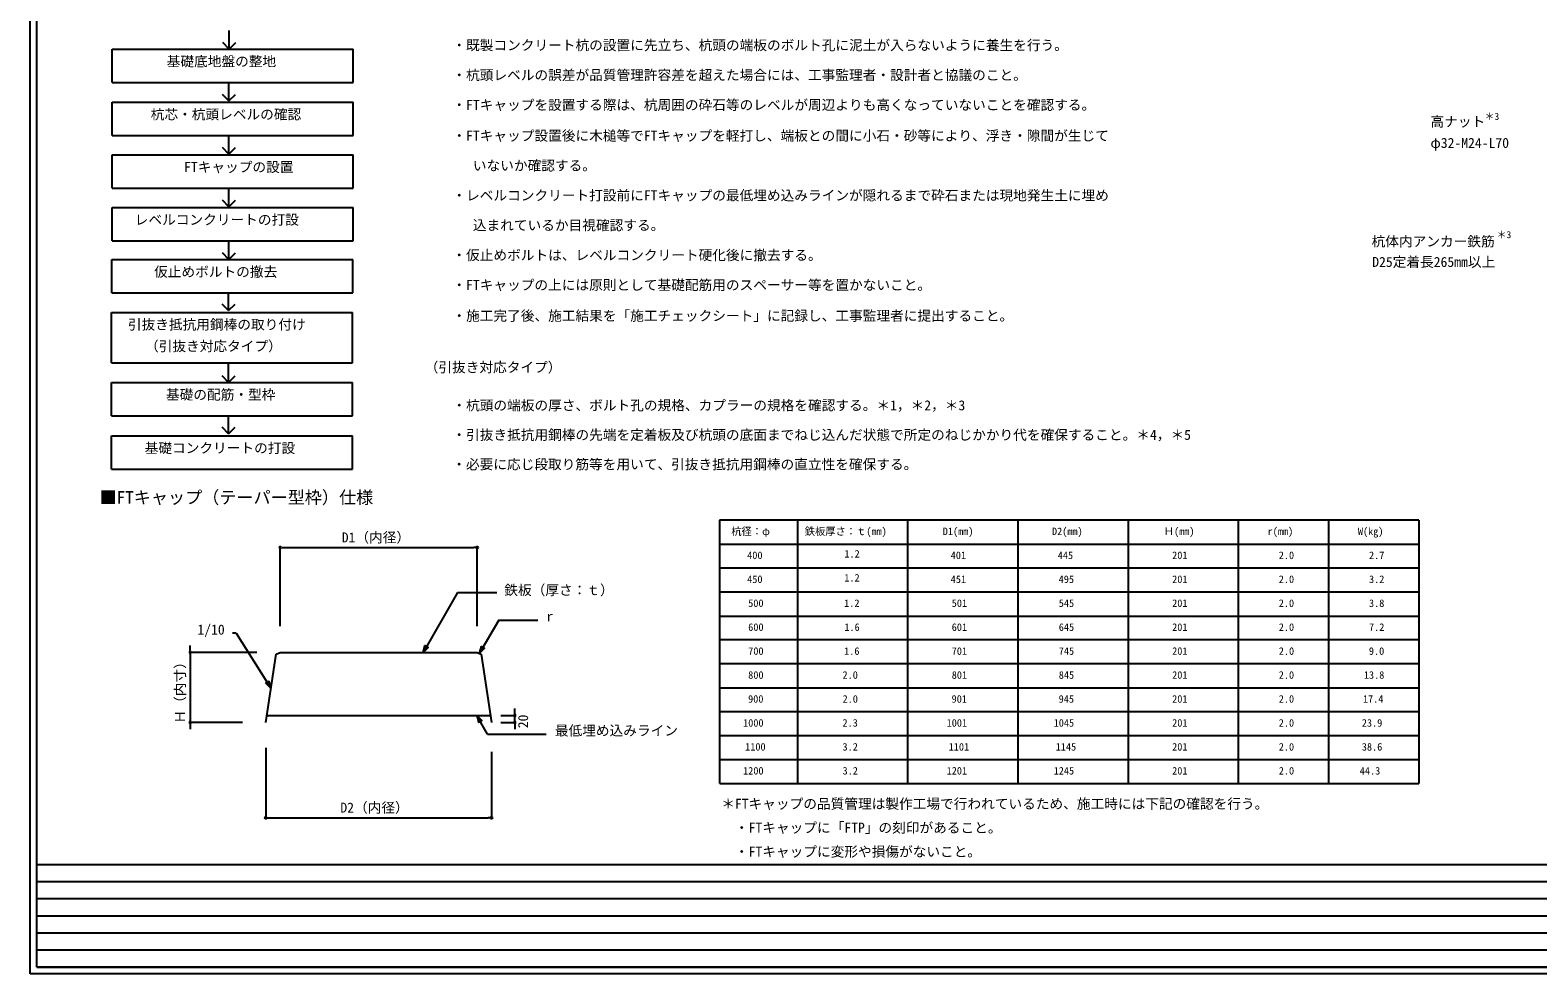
# Model space of a CAD drawing. Units: millimetres on the paper. Extents: x -201 to 201, y -142 to 138.
# Drawn here: x -201 to 19.4, y -141.2 to -3.3 of the extents above; entities that cross this region are included whole.
import ezdxf
from ezdxf.enums import TextEntityAlignment as Align

# ---------------------------------------------------------------- set-up
doc = ezdxf.new("R2010")
doc.units = ezdxf.units.MM
for name, color, linetype in [('0-0_A02', 4, 'Continuous'), ('0-2_C007', 4, 'Continuous'), ('0-4_A01', 4, 'Continuous'), ('0-5_C090', 4, 'Continuous'), ('0-B_A62', 4, 'Continuous')]:
    doc.layers.add(name, color=color, linetype=linetype)
doc.styles.add('ＭＳ ゴシック', font='')
doc.styles.get('ＭＳ ゴシック').set_extended_font_data('MS Gothic')

# ---------------------------------------------------------------- blocks, each defined once
blk = doc.blocks.new('_')
at = {"layer": '0-B_A62', "color": 7}
blk.add_line((-0.5, 0), (-1, 0), dxfattribs=at)
for start, end in [(0, 180), (180, 0)]:
    blk.add_arc((0, 0), 0.25, start, end, dxfattribs=at)
blk = doc.blocks.new('__19')
at = {"layer": '0-B_A62', "color": 7}
blk.add_line((-0.5, 0), (-1, 0), dxfattribs=at)
for start, end in [(0, 180), (180, 0)]:
    blk.add_arc((0, 0), 0.25, start, end, dxfattribs=at)

msp = doc.modelspace()

# ---------------------------------------------------------------- linework, layer by layer
at = {"layer": '0-0_A02', "color": 7}
for p, q in [((-200, -125.225), (200, -125.225)), ((-200, -127.725), (104, -127.725)), ((-200, -130.225), (200, -130.225)), ((-200, -132.725), (104, -132.725)), ((-200, -135.225), (200, -135.225)), ((-200, -137.725), (104, -137.725)), ((-200, -140.225), (200, -140.225))]:
    msp.add_line(p, q, dxfattribs=at)
for points in [[(-201, -141.225), (-201, 137.775), (201, 137.775), (201, -141.225)], [(-200, -140.225), (-200, 136.775), (200, 136.775), (200, -140.225)]]:
    msp.add_lwpolyline(points, close=True, dxfattribs=at)
at = {"layer": '0-0_A02'}
for centre in [(-135.653, -78.908), (-166.553, -118.406), (-133.555, -118.406)]:
    msp.add_circle(centre, 0.125, dxfattribs=at)
for centre, start, end in [((-135.653, -78.908), 0, 180), ((-135.653, -78.908), 0, 180), ((-135.653, -78.908), 0, 180), ((-135.653, -78.908), 0, 180), ((-135.653, -78.908), 180, 0), ((-135.653, -78.908), 180, 0), ((-135.653, -78.908), 180, 0), ((-135.653, -78.908), 180, 0), ((-166.553, -118.406), 0, 180), ((-166.553, -118.406), 0, 180), ((-166.553, -118.406), 0, 180), ((-166.553, -118.406), 0, 180), ((-166.553, -118.406), 180, 0), ((-166.553, -118.406), 180, 0), ((-166.553, -118.406), 180, 0), ((-166.553, -118.406), 180, 0), ((-133.555, -118.406), 0, 180), ((-133.555, -118.406), 0, 180), ((-133.555, -118.406), 0, 180), ((-133.555, -118.406), 0, 180), ((-133.555, -118.406), 180, 0), ((-133.555, -118.406), 180, 0), ((-133.555, -118.406), 180, 0), ((-133.555, -118.406), 180, 0)]:
    msp.add_arc(centre, 0.0625, start, end, dxfattribs=at)
at = {"layer": '0-2_C007'}
for p, q in [((-138.512, -85.497), (-143.553, -94.228)), ((-138.512, -85.497), (-132.791, -85.497)), ((-132.499, -89.497), (-135.309, -94.365)), ((-132.499, -89.497), (-126.778, -89.497)), ((-170.881, -91.441), (-171.43, -91.441)), ((-134.144, -106.179), (-135.722, -103.446)), ((-134.144, -106.179), (-125.566, -106.179))]:
    msp.add_line(p, q, dxfattribs=at)
msp.add_lwpolyline([(-170.881, -91.441), (-165.802, -99.47), (-166.07, -98.471), (-166.534, -98.738), (-165.802, -99.47)], dxfattribs=at)
for points in [[(-143.553, -94.228), (-143.285, -93.228), (-142.821, -93.496)], [(-135.309, -94.365), (-135.041, -93.365), (-134.577, -93.633)], [(-135.722, -103.446), (-135.454, -104.446), (-134.99, -104.178)]]:
    msp.add_lwpolyline(points, close=True, dxfattribs=at)
at = {"layer": '0-4_A01'}
for p, q in [((-171.887, -6.022), (-171.887, -3.305)), ((-189.003, -6.047), (-153.77, -6.047)), ((-189.003, -9.964), (-189.003, -6.047)), ((-189.003, -10.906), (-189.003, -6.047)), ((-189.003, -10.906), (-189.003, -6.047)), ((-189.003, -10.906), (-189.003, -6.047)), ((-171.887, -6.022), (-172.847, -5.061)), ((-171.887, -6.022), (-170.926, -5.061)), ((-153.77, -10.906), (-153.77, -6.047)), ((-189.003, -10.906), (-153.77, -10.906)), ((-171.938, -13.615), (-171.938, -10.898)), ((-171.938, -13.615), (-172.899, -12.655)), ((-171.938, -13.615), (-170.978, -12.655)), ((-189.003, -13.799), (-153.77, -13.799)), ((-189.003, -17.717), (-189.003, -13.799)), ((-189.003, -18.659), (-189.003, -13.799)), ((-189.003, -18.659), (-189.003, -13.799)), ((-189.003, -18.659), (-189.003, -13.799)), ((-153.77, -18.659), (-153.77, -13.799)), ((-189.003, -18.659), (-153.77, -18.659)), ((-171.938, -21.38), (-171.938, -18.663)), ((-189.003, -21.499), (-153.77, -21.499)), ((-189.003, -25.416), (-189.003, -21.499)), ((-189.003, -26.358), (-189.003, -21.499)), ((-189.003, -26.358), (-189.003, -21.499)), ((-189.003, -26.358), (-189.003, -21.499)), ((-171.938, -21.38), (-172.899, -20.42)), ((-171.938, -21.38), (-170.978, -20.42)), ((-153.77, -26.358), (-153.77, -21.499)), ((-189.003, -26.358), (-153.77, -26.358)), ((-171.935, -29.075), (-171.935, -26.358)), ((-171.935, -29.075), (-172.895, -28.114)), ((-171.935, -29.075), (-170.974, -28.114)), ((-189.003, -29.196), (-153.77, -29.196)), ((-189.003, -33.113), (-189.003, -29.196)), ((-189.003, -34.055), (-189.003, -29.196)), ((-189.003, -34.055), (-189.003, -29.196)), ((-189.003, -34.055), (-189.003, -29.196)), ((-153.77, -34.055), (-153.77, -29.196)), ((-189.003, -34.055), (-153.77, -34.055)), ((-171.935, -36.772), (-171.935, -34.055)), ((-189.056, -36.807), (-153.823, -36.807)), ((-189.056, -40.725), (-189.056, -36.807)), ((-189.056, -41.667), (-189.056, -36.807)), ((-189.056, -41.667), (-189.056, -36.807)), ((-189.056, -41.667), (-189.056, -36.807)), ((-171.935, -36.772), (-172.895, -35.812)), ((-171.935, -36.772), (-170.974, -35.812)), ((-153.823, -41.667), (-153.823, -36.807)), ((-189.056, -41.667), (-153.823, -41.667)), ((-171.987, -44.272), (-171.987, -41.555)), ((-171.987, -44.272), (-172.948, -43.312)), ((-171.987, -44.272), (-171.027, -43.312)), ((-189.109, -44.517), (-153.876, -44.517)), ((-189.109, -48.435), (-189.109, -44.517)), ((-189.109, -51.877), (-189.109, -44.517)), ((-153.876, -51.877), (-153.876, -44.517)), ((-189.109, -51.877), (-153.876, -51.877)), ((-171.987, -54.772), (-171.987, -52.055)), ((-189.109, -54.768), (-153.876, -54.768)), ((-189.109, -58.686), (-189.109, -54.768)), ((-189.109, -59.628), (-189.109, -54.768)), ((-189.109, -59.628), (-189.109, -54.768)), ((-189.109, -59.628), (-189.109, -54.768)), ((-171.987, -54.772), (-172.948, -53.812)), ((-171.987, -54.772), (-171.027, -53.812)), ((-153.876, -59.628), (-153.876, -54.768)), ((-189.109, -59.628), (-153.876, -59.628)), ((-171.987, -62.272), (-172.948, -61.312)), ((-171.987, -62.272), (-171.987, -59.555)), ((-171.987, -62.272), (-171.027, -61.312)), ((-189.109, -62.574), (-153.876, -62.574)), ((-189.109, -66.492), (-189.109, -62.574)), ((-189.109, -67.433), (-189.109, -62.574)), ((-189.109, -67.433), (-189.109, -62.574)), ((-189.109, -67.433), (-189.109, -62.574)), ((-153.876, -67.433), (-153.876, -62.574)), ((-189.109, -67.433), (-153.876, -67.433)), ((-100.208, -74.916), (-100.208, -113.416)), ((-72.719, -74.916), (-100.208, -74.916)), ((-88.831, -74.916), (-88.831, -113.416)), ((-56.607, -74.916), (-84.097, -74.916)), ((-56.607, -74.916), (-84.097, -74.916)), ((-72.719, -74.916), (-72.719, -99.416)), ((-72.719, -74.916), (-72.719, -113.416)), ((-40.496, -74.916), (-67.985, -74.916)), ((-40.496, -74.916), (-67.985, -74.916)), ((-40.496, -74.916), (-67.985, -74.916)), ((-56.607, -74.916), (-56.607, -99.416)), ((-56.607, -74.916), (-56.607, -99.416)), ((-56.607, -74.916), (-56.607, -113.416)), ((2.006, -74.916), (-51.873, -74.916)), ((-40.496, -74.916), (-40.496, -99.416)), ((-40.496, -74.916), (-40.496, -99.416)), ((-40.496, -74.916), (-40.496, -99.416)), ((-40.496, -74.916), (-40.496, -113.416)), ((-24.384, -74.916), (-24.384, -113.416)), ((-11.189, -74.916), (-11.189, -113.416)), ((2.006, -74.916), (2.006, -113.416)), ((-100.172, -78.416), (-72.692, -78.416)), ((-84.06, -78.416), (-56.58, -78.416)), ((-84.06, -78.416), (-56.58, -78.416)), ((-67.949, -78.416), (-40.468, -78.416)), ((-67.949, -78.416), (-40.468, -78.416)), ((-67.949, -78.416), (-40.468, -78.416)), ((-51.837, -78.416), (2.006, -78.416)), ((-72.692, -81.916), (-100.181, -81.916)), ((-56.58, -81.916), (-84.069, -81.916)), ((-56.58, -81.916), (-84.069, -81.916)), ((-40.468, -81.916), (-67.957, -81.916)), ((-40.468, -81.916), (-67.957, -81.916)), ((-40.468, -81.916), (-67.957, -81.916)), ((2.006, -81.916), (-51.846, -81.916)), ((-72.719, -85.416), (-100.208, -85.416)), ((-56.607, -85.416), (-84.097, -85.416)), ((-56.607, -85.416), (-84.097, -85.416)), ((-40.496, -85.416), (-67.985, -85.416)), ((-40.496, -85.416), (-67.985, -85.416)), ((-40.496, -85.416), (-67.985, -85.416)), ((2.006, -85.416), (-51.873, -85.416)), ((-100.178, -88.916), (-72.719, -88.916)), ((-84.066, -88.916), (-56.607, -88.916)), ((-84.066, -88.916), (-56.607, -88.916)), ((-67.954, -88.916), (-40.496, -88.916)), ((-67.954, -88.916), (-40.496, -88.916)), ((-67.954, -88.916), (-40.496, -88.916)), ((-51.843, -88.916), (2.006, -88.916)), ((-72.719, -92.416), (-100.208, -92.416)), ((-56.607, -92.416), (-84.097, -92.416)), ((-56.607, -92.416), (-84.097, -92.416)), ((-40.496, -92.416), (-67.985, -92.416)), ((-40.496, -92.416), (-67.985, -92.416)), ((-40.496, -92.416), (-67.985, -92.416)), ((2.006, -92.416), (-51.873, -92.416)), ((-72.719, -95.916), (-100.208, -95.916)), ((-56.607, -95.916), (-84.097, -95.916)), ((-56.607, -95.916), (-84.097, -95.916)), ((-40.496, -95.916), (-67.985, -95.916)), ((-40.496, -95.916), (-67.985, -95.916)), ((-40.496, -95.916), (-67.985, -95.916)), ((2.006, -95.916), (-51.873, -95.916)), ((-100.196, -99.416), (-72.719, -99.416)), ((-84.084, -99.416), (-56.607, -99.416)), ((-84.084, -99.416), (-56.607, -99.416)), ((-67.973, -99.416), (-40.496, -99.416)), ((-67.973, -99.416), (-40.496, -99.416)), ((-67.973, -99.416), (-40.496, -99.416)), ((-51.861, -99.416), (2.006, -99.416)), ((-72.719, -102.916), (-100.208, -102.916)), ((-56.607, -102.916), (-84.097, -102.916)), ((-56.607, -102.916), (-84.097, -102.916)), ((-40.496, -102.916), (-67.985, -102.916)), ((-40.496, -102.916), (-67.985, -102.916)), ((-40.496, -102.916), (-67.985, -102.916)), ((2.006, -102.916), (-51.873, -102.916)), ((-72.719, -106.416), (-100.208, -106.416)), ((-56.607, -106.416), (-84.097, -106.416)), ((-56.607, -106.416), (-84.097, -106.416)), ((-40.496, -106.416), (-67.985, -106.416)), ((-40.496, -106.416), (-67.985, -106.416)), ((-40.496, -106.416), (-67.985, -106.416)), ((2.006, -106.416), (-51.873, -106.416)), ((-72.719, -109.916), (-100.208, -109.916)), ((-56.607, -109.916), (-84.097, -109.916)), ((-56.607, -109.916), (-84.097, -109.916)), ((-40.496, -109.916), (-67.985, -109.916)), ((2.006, -109.916), (-51.873, -109.916)), ((-100.196, -113.416), (-72.719, -113.416)), ((-84.084, -113.416), (-56.607, -113.416)), ((-84.084, -113.416), (-56.607, -113.416)), ((-67.973, -113.416), (-40.496, -113.416)), ((-67.973, -113.416), (-40.496, -113.416)), ((-67.973, -113.416), (-40.496, -113.416)), ((-51.861, -113.416), (2.006, -113.416))]:
    msp.add_line(p, q, dxfattribs=at)
at = {"layer": '0-4_A01', "color": 7}
for p, q in [((-166.552, -104.47), (-165.052, -94.47)), ((-135.052, -94.47), (-133.552, -104.47))]:
    msp.add_line(p, q, dxfattribs=at)
at = {"layer": '0-5_C090', "color": 7}
msp.add_lwpolyline([(-165.052, -94.47), (-164.452, -94.228), (-135.652, -94.228), (-135.052, -94.47)], dxfattribs=at)
at = {"layer": '0-B_A62', "color": 7}
for p, q in [((-164.452, -90.419), (-164.452, -78.908)), ((-163.952, -78.908), (-136.152, -78.908)), ((-135.652, -90.419), (-135.652, -78.908))]:
    msp.add_line(p, q, dxfattribs=at)
at = {"layer": '0-B_A62'}
for p, q in [((-177.602, -93.728), (-177.602, -93.228)), ((-167.867, -94.228), (-177.602, -94.228)), ((-177.602, -94.228), (-177.602, -104.47)), ((-166.398, -103.446), (-133.705, -103.446)), ((-132.174, -103.446), (-130.159, -103.446)), ((-130.159, -102.946), (-130.159, -102.446)), ((-130.159, -104.47), (-130.159, -103.446)), ((-169.967, -104.47), (-177.602, -104.47)), ((-177.602, -104.97), (-177.602, -105.47)), ((-132.174, -104.47), (-130.159, -104.47)), ((-130.159, -104.97), (-130.159, -105.47)), ((-166.552, -108.183), (-166.552, -118.407)), ((-133.552, -108.764), (-133.552, -118.407)), ((-166.052, -118.407), (-134.052, -118.407))]:
    msp.add_line(p, q, dxfattribs=at)

# ---------------------------------------------------------------- block references
at = {"layer": '0-B_A62', "xscale": 0.5, "yscale": 0.5}
for name, p, rotation in [('_', (-164.452, -78.908), 180), ('__19', (-177.602, -94.228), 270), ('__19', (-130.159, -103.446), 270), ('__19', (-177.602, -104.47), 90), ('__19', (-130.159, -104.47), 90), ('__19', (-166.552, -118.407), 180)]:
    msp.add_blockref(name, p, dxfattribs=dict(at, rotation=rotation))
for p in [(-135.652, -78.908), (-133.552, -118.407)]:
    msp.add_blockref('__19', p, dxfattribs=at)

# ---------------------------------------------------------------- texts
at = {"layer": '0-0_A02', "style": 'ＭＳ ゴシック'}
for s, height, p in [('・既製コンクリート杭の設置に先立ち、杭頭の端板のボルト孔に泥土が入らないように養生を行う。', 1.466, (-139.272, -6.632)), ('基礎底地盤の整地', 1.466, (-181.033, -8.996)), ('・杭頭レベルの誤差が品質管理許容差を超えた場合には、工事監理者・設計者と協議のこと。', 1.466, (-139.272, -10.998)), ('杭芯・杭頭レベルの確認', 1.466, (-183.371, -16.748)), ('・FTキャップを設置する際は、杭周囲の砕石等のレベルが周辺よりも高くなっていないことを確認する。', 1.466, (-139.272, -15.363)), ('・FTキャップ設置後に木槌等でFTキャップを軽打し、端板との間に小石・砂等により、浮き・隙間が生じて', 1.466, (-139.272, -19.863)), ('φ32-M24-L70', 1.466, (3.711, -20.919)), ('FTキャップの設置', 1.466, (-178.495, -24.447)), ('   いないか確認する。', 1.466, (-139.272, -24.228)), ('・レベルコンクリート打設前にFTキャップの最低埋め込みラインが隠れるまで砕石または現地発生土に埋め', 1.466, (-139.272, -28.593)), ('レベルコンクリートの打設', 1.466, (-185.709, -32.145)), ('   込まれているか目視確認する。', 1.466, (-139.272, -32.958)), ('・仮止めボルトは、レベルコンクリート硬化後に撤去する。', 1.466, (-139.272, -37.323)), ('D25定着長265mm以上 ', 1.466, (-4.799, -38.316)), ('仮止めボルトの撤去', 1.466, (-182.88, -39.756)), ('・FTキャップの上には原則として基礎配筋用のスペーサー等を置かないこと。', 1.466, (-139.272, -41.689)), ('・施工完了後、施工結果を「施工チェックシート」に記録し、工事監理者に提出すること。', 1.466, (-139.272, -46.189)), ('引抜き抵抗用鋼棒の取り付け', 1.466, (-186.712, -47.466)), ('（引抜き対応タイプ）', 1.466, (-184.208, -50.632)), ('（引抜き対応タイプ）', 1.466, (-143.323, -53.723)), ('基礎の配筋・型枠', 1.466, (-181.145, -57.717)), ('・杭頭の端板の厚さ、ボルト孔の規格、カプラーの規格を確認する。＊1，＊2，＊3', 1.466, (-139.272, -59.284)), ('・引抜き抵抗用鋼棒の先端を定着板及び杭頭の底面までねじ込んだ状態で所定のねじかかり代を確保すること。＊4，＊5', 1.466, (-139.276, -63.599)), ('基礎コンクリートの打設', 1.466, (-184.256, -65.523)), ('・必要に応じ段取り筋等を用いて、引抜き抵抗用鋼棒の直立性を確保する。', 1.466, (-139.288, -67.909)), ('杭径：φ', 1.1, (-98.498, -77.416)), ('鉄板厚さ：ｔ(mm)', 1.1, (-87.76, -77.416)), ('D1(mm)', 1.1, (-67.585, -77.416)), ('D2(mm)', 1.1, (-51.623, -77.416)), ('Ｈ(mm)', 1.1, (-35.277, -77.416)), ('r(mm)', 1.1, (-20.095, -77.416)), ('W(kg)', 1.1, (-6.9, -77.416)), ('1.2', 1.1, (-81.968, -80.698)), ('400', 1.1, (-96.176, -80.916)), ('401', 1.1, (-66.422, -80.916)), ('445', 1.1, (-50.773, -80.916)), ('201', 1.1, (-34.048, -80.916)), ('2.0', 1.1, (-18.465, -80.916)), ('2.7', 1.1, (-5.27, -80.916)), ('450', 1.1, (-96.176, -84.416)), ('1.2', 1.1, (-81.977, -84.198)), ('451', 1.1, (-66.422, -84.416)), ('495', 1.1, (-50.641, -84.416)), ('201', 1.1, (-34.048, -84.416)), ('2.0', 1.1, (-18.465, -84.416)), ('3.2', 1.1, (-5.27, -84.416)), ('鉄板（厚さ：ｔ）', 1.466, (-131.679, -86.291)), ('500', 1.1, (-96.026, -87.916)), ('1.2', 1.1, (-82.004, -87.916)), ('501', 1.1, (-66.272, -87.916)), ('545', 1.1, (-50.623, -87.916)), ('201', 1.1, (-34.048, -87.916)), ('2.0', 1.1, (-18.465, -87.916)), ('3.8', 1.1, (-5.27, -87.916)), ('1/10', 1.466, (-176.547, -92.065)), ('r', 1.466, (-125.505, -90.148)), ('600', 1.1, (-96.026, -91.416)), ('1.6', 1.1, (-81.974, -91.416)), ('601', 1.1, (-66.272, -91.416)), ('645', 1.1, (-50.623, -91.416)), ('201', 1.1, (-34.048, -91.416)), ('2.0', 1.1, (-18.465, -91.416)), ('7.2', 1.1, (-5.27, -91.416)), ('700', 1.1, (-96.026, -94.916)), ('1.6', 1.1, (-82.004, -94.916)), ('701', 1.1, (-66.272, -94.916)), ('745', 1.1, (-50.623, -94.916)), ('201', 1.1, (-34.048, -94.916)), ('2.0', 1.1, (-18.465, -94.916)), ('9.0', 1.1, (-5.289, -94.916)), ('800', 1.1, (-96.026, -98.416)), ('2.0', 1.1, (-82.243, -98.416)), ('801', 1.1, (-66.272, -98.416)), ('845', 1.1, (-50.623, -98.416)), ('201', 1.1, (-34.048, -98.416)), ('2.0', 1.1, (-18.465, -98.416)), ('13.8', 1.1, (-6.02, -98.416)), ('900', 1.1, (-96.044, -101.916)), ('2.0', 1.1, (-82.231, -101.916)), ('901', 1.1, (-66.291, -101.916)), ('945', 1.1, (-50.641, -101.916)), ('201', 1.1, (-34.048, -101.916)), ('2.0', 1.1, (-18.465, -101.916)), ('17.4', 1.1, (-6.161, -101.916)), ('最低埋め込みライン', 1.466, (-124.293, -106.829)), ('1000', 1.1, (-96.776, -105.416)), ('2.3', 1.1, (-82.243, -105.416)), ('1001', 1.1, (-67.022, -105.416)), ('1045', 1.1, (-51.373, -105.416)), ('201', 1.1, (-34.048, -105.416)), ('2.0', 1.1, (-18.465, -105.416)), ('23.9', 1.1, (-6.32, -105.416)), ('1100', 1.1, (-96.476, -108.916)), ('3.2', 1.1, (-82.243, -108.916)), ('1101', 1.1, (-66.722, -108.916)), ('1145', 1.1, (-51.073, -108.916)), ('201', 1.1, (-34.048, -108.916)), ('2.0', 1.1, (-18.465, -108.916)), ('38.6', 1.1, (-6.32, -108.916)), ('1200', 1.1, (-96.776, -112.416)), ('3.2', 1.1, (-82.231, -112.416)), ('1201', 1.1, (-67.022, -112.416)), ('1245', 1.1, (-51.373, -112.416)), ('201', 1.1, (-34.048, -112.416)), ('2.0', 1.1, (-18.465, -112.416)), ('44.3', 1.1, (-6.62, -112.416)), ('＊FTキャップの品質管理は製作工場で行われているため、施工時には下記の確認を行う。', 1.466, (-99.966, -117.533)), ('\u3000・FTキャップに「FTP」の刻印があること。', 1.466, (-99.966, -121.033)), ('\u3000・FTキャップに変形や損傷がないこと。', 1.466, (-99.966, -124.533))]:
    msp.add_text(s, height=height, dxfattribs=at).set_placement(p, align=Align.BOTTOM_LEFT)
at = {"layer": '0-0_A02', "color": 7, "style": 'ＭＳ ゴシック'}
msp.add_text('■FTキャップ（テーパー型枠）仕様', height=1.833, dxfattribs=at).set_placement((-190.845, -73.04), align=Align.BOTTOM_LEFT)
at = {"layer": '0-B_A62', "style": 'ＭＳ ゴシック'}
for s, height, p in [('＊3', 1.026, (11.635, -16.689)), ('高ナット', 1.466, (3.719, -17.805)), ('＊3', 1.026, (13.394, -33.983)), ('杭体内アンカー鉄筋', 1.466, (-4.892, -35.319)), ('D1（内径）', 1.466, (-155.448, -78.595)), ('D2（内径）', 1.466, (-155.648, -118.094))]:
    msp.add_text(s, height=height, dxfattribs=at).set_placement(p, align=Align.BOTTOM_LEFT)
for s, p in [('Ｈ（内寸）', (-177.914, -104.633)), ('20', (-127.761, -105.321))]:
    msp.add_text(s, height=1.466, rotation=90, dxfattribs=at).set_placement(p, align=Align.BOTTOM_LEFT)

doc.saveas('drawing.dxf')
